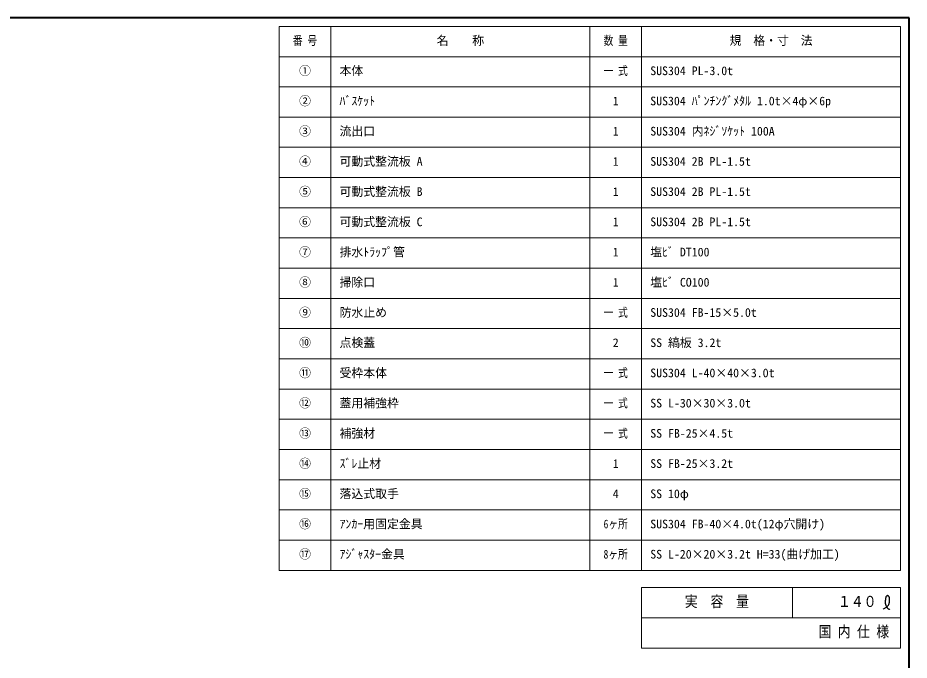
# Model space of a CAD drawing. Units: millimetres at full size, sheet at 1:10; details may follow other scales. Extents: x -2126 to 1924, y -1326 to 1484.
# Drawn here: x -142 to 1924, y -4 to 1484 of the extents above; entities that cross this region are included whole.
import ezdxf
from ezdxf.enums import TextEntityAlignment as Align

# ---------------------------------------------------------------- set-up
doc = ezdxf.new("R2010")
doc.units = ezdxf.units.MM
doc.header["$LTSCALE"] = 10
doc.layers.add('0-0_ﾚｲﾔ1', color=4, linetype='Continuous', lineweight=9)
doc.styles.add('ＭＳ ゴシック', font='')
doc.styles.get('ＭＳ ゴシック').set_extended_font_data('MS Gothic')

msp = doc.modelspace()

# ---------------------------------------------------------------- linework, layer by layer
at = {"layer": '0-0_ﾚｲﾔ1', "color": 1, "lineweight": 40}
for p, q in [((1923.78, 1484.05), (-2126.22, 1484.05)), ((1923.78, -1325.95), (1923.78, 1484.05))]:
    msp.add_line(p, q, dxfattribs=at)
at = {"layer": '0-0_ﾚｲﾔ1', "color": 3, "lineweight": 18}
for p, q in [((1903.78, 1464.05), (463.78, 1464.05)), ((583.78, 204.05), (583.78, 1464.05)), ((1183.78, 204.05), (1183.78, 1464.05)), ((1303.78, 204.05), (1303.78, 1464.05)), ((1903.78, 204.05), (1903.78, 1464.05)), ((1903.78, 1394.05), (463.78, 1394.05)), ((1903.78, 1324.05), (463.78, 1324.05)), ((1903.78, 1254.05), (463.78, 1254.05)), ((1903.78, 1184.05), (463.78, 1184.05)), ((1903.78, 1114.05), (463.78, 1114.05)), ((1903.78, 1044.05), (463.78, 1044.05)), ((1903.78, 974.05), (463.78, 974.05)), ((1903.78, 904.05), (463.78, 904.05)), ((1903.78, 834.05), (463.78, 834.05)), ((1903.78, 764.05), (463.78, 764.05)), ((1903.78, 694.05), (463.78, 694.05)), ((1903.78, 624.05), (463.78, 624.05)), ((1903.78, 554.05), (463.78, 554.05)), ((1903.78, 484.05), (463.78, 484.05)), ((1903.78, 414.05), (463.78, 414.05)), ((1903.78, 344.05), (463.78, 344.05)), ((1903.78, 274.05), (463.78, 274.05)), ((1303.78, 164.05), (1903.78, 164.05)), ((1303.78, 164.05), (1303.78, 24.05)), ((1653.78, 164.05), (1653.78, 94.05)), ((1903.78, 164.05), (1903.78, 24.05)), ((1303.78, 94.05), (1903.78, 94.05)), ((1303.78, 24.05), (1903.78, 24.05))]:
    msp.add_line(p, q, dxfattribs=at)
msp.add_lwpolyline([(1903.78, 204.05), (463.78, 204.05), (463.78, 1464.05)], dxfattribs=at)
at = {"layer": '0-0_ﾚｲﾔ1', "color": 5, "lineweight": 25}
for points in [[(1863.49, 114.04), (1864.3, 114.51), (1865.71, 115.33), (1867.1, 116.16), (1868.46, 117.03), (1869.81, 117.95), (1871.11, 118.92), (1871.85, 119.52), (1872.39, 119.99), (1873.29, 120.82), (1874.15, 121.71), (1874.95, 122.64), (1875.67, 123.62), (1876.32, 124.65), (1876.64, 125.28), (1876.88, 125.79), (1877.24, 126.69), (1877.53, 127.61), (1877.77, 128.55), (1877.96, 129.51), (1878.09, 130.47), (1878.15, 131.03), (1878.19, 131.61), (1878.24, 132.61), (1878.25, 133.6), (1878.23, 134.6), (1878.2, 135.6), (1878.17, 136.61), (1878.15, 137.2), (1878.13, 137.82), (1878.09, 138.89), (1878.01, 139.95), (1877.84, 141), (1877.56, 142), (1877.12, 142.97), (1876.78, 143.5), (1876.56, 143.79), (1876.14, 144.25), (1875.68, 144.67), (1875.17, 145.01)], [(1875.17, 145.01), (1874.64, 145.26), (1874.09, 145.4), (1873.77, 145.42), (1873.5, 145.4), (1873.04, 145.3), (1872.59, 145.13), (1872.16, 144.89), (1871.75, 144.59), (1871.37, 144.26), (1871.16, 144.05), (1870.88, 143.73), (1870.44, 143.13), (1870.08, 142.51), (1869.79, 141.85), (1869.54, 141.17), (1869.34, 140.48), (1869.24, 140.08), (1869.13, 139.57), (1868.98, 138.69), (1868.85, 137.8), (1868.76, 136.91), (1868.67, 136.01), (1868.6, 135.12), (1868.56, 134.6), (1868.51, 133.97), (1868.42, 132.9), (1868.34, 131.83), (1868.3, 130.76), (1868.3, 129.69), (1868.36, 128.63), (1868.42, 128.02), (1868.5, 127.49), (1868.68, 126.58), (1868.91, 125.67), (1869.19, 124.78), (1869.51, 123.9), (1869.85, 123.03), (1870.07, 122.54), (1870.23, 122.18)], [(1870.23, 122.18), (1870.51, 121.57), (1870.81, 120.96), (1871.12, 120.36), (1871.44, 119.77), (1871.78, 119.18), (1871.98, 118.84), (1872.23, 118.44), (1872.67, 117.76), (1873.14, 117.11), (1873.64, 116.49), (1874.18, 115.91), (1874.77, 115.4), (1875.14, 115.14), (1875.45, 114.94), (1876.01, 114.64), (1876.6, 114.37), (1877.21, 114.14), (1877.83, 113.93), (1878.47, 113.74), (1878.84, 113.63)]]:
    msp.add_lwpolyline(points, dxfattribs=at)

# ---------------------------------------------------------------- texts
at = {"layer": '0-0_ﾚｲﾔ1', "color": 7, "style": 'ＭＳ ゴシック'}
for s, height, width, p in [('番 号', 20.16, 0.8, (495.66, 1415.3)), ('数 量', 20.16, 0.8, (1215.66, 1415.3)), ('一 式', 20.16, 0.8, (1215.66, 1345.3)), ('一 式', 20.16, 0.8, (1215.66, 785.3)), ('一 式', 20.16, 0.8, (1215.66, 645.3)), ('一 式', 20.16, 0.8, (1215.66, 575.3)), ('一 式', 20.16, 0.8, (1215.66, 505.3)), ('6ヶ所', 20.16, 0.8, (1215.66, 295.3)), ('8ヶ所', 20.16, 0.8, (1215.66, 225.3)), ('実\u3000容\u3000量', 25.66, 0.85, (1403.78, 111.55)), ('１４０', 25.66, 0.85, (1758.78, 111.55)), ('国 内 仕 様', 25.66, 0.85, (1713.78, 41.55))]:
    msp.add_text(s, height=height, dxfattribs=dict(at, width=width)).set_placement(p, align=Align.BOTTOM_LEFT)
for s, p in [('名\u3000\u3000称', (828.78, 1415.3)), ('規\u3000格・寸\u3000法', (1507.53, 1415.3)), ('①', (510.03, 1345.3)), ('本体', (603.78, 1345.3)), ('SUS304 PL-3.0t', (1323.78, 1345.3)), ('②', (510.03, 1275.3)), ('ﾊﾞｽｹｯﾄ', (603.78, 1275.3)), ('SUS304 ﾊﾟﾝﾁﾝｸﾞﾒﾀﾙ 1.0t×4φ×6p', (1323.78, 1275.3)), ('1', (1236.91, 1275.3)), ('③', (510.03, 1205.3)), ('流出口', (603.78, 1205.3)), ('1', (1236.91, 1205.3)), ('SUS304 内ﾈｼﾞｿｹｯﾄ 100A', (1323.78, 1205.3)), ('④', (510.03, 1135.3)), ('可動式整流板 A', (603.78, 1135.3)), ('1', (1236.91, 1135.3)), ('SUS304 2B PL-1.5t', (1323.78, 1135.3)), ('⑤', (510.03, 1065.3)), ('可動式整流板 B', (603.78, 1065.3)), ('1', (1236.91, 1065.3)), ('SUS304 2B PL-1.5t', (1323.78, 1065.3)), ('⑥', (510.03, 995.3)), ('可動式整流板 C', (603.78, 995.3)), ('1', (1236.91, 995.3)), ('SUS304 2B PL-1.5t', (1323.78, 995.3)), ('⑦', (510.03, 925.3)), ('排水ﾄﾗｯﾌﾟ管', (603.78, 925.3)), ('1', (1236.91, 925.3)), ('塩ﾋﾞ DT100', (1323.78, 925.3)), ('⑧', (510.03, 855.3)), ('掃除口', (603.78, 855.3)), ('1', (1236.91, 855.3)), ('塩ﾋﾞ CO100', (1323.78, 855.3)), ('⑨', (510.03, 785.3)), ('防水止め', (603.78, 785.3)), ('SUS304 FB-15×5.0t', (1323.78, 785.3)), ('⑩', (510.03, 715.3)), ('点検蓋', (603.78, 715.3)), ('SS 縞板 3.2t', (1323.78, 715.3)), ('2', (1236.91, 715.3)), ('⑪', (510.03, 645.3)), ('受枠本体', (603.78, 645.3)), ('SUS304 L-40×40×3.0t', (1323.78, 645.3)), ('⑫', (510.03, 575.3)), ('蓋用補強枠', (603.78, 575.3)), ('SS L-30×30×3.0t', (1323.78, 575.3)), ('⑬', (510.03, 505.3)), ('補強材', (603.78, 505.3)), ('SS FB-25×4.5t', (1323.78, 505.3)), ('⑭', (510.03, 435.3)), ('ｽﾞﾚ止材', (603.78, 435.3)), ('1', (1236.91, 435.3)), ('SS FB-25×3.2t', (1323.78, 435.3)), ('⑮', (510.03, 365.3)), ('落込式取手', (603.78, 365.3)), ('4', (1236.91, 365.3)), ('SS 10φ', (1323.78, 365.3)), ('⑯', (510.03, 295.3)), ('ｱﾝｶｰ用固定金具', (603.78, 295.3)), ('SUS304 FB-40×4.0t(12φ穴開け)', (1323.78, 295.3)), ('⑰', (510.03, 225.3)), ('ｱｼﾞｬｽﾀｰ金具', (603.78, 225.3)), ('SS L-20×20×3.2t H=33(曲げ加工)', (1323.78, 225.3))]:
    msp.add_text(s, height=20.16, dxfattribs=at).set_placement(p, align=Align.BOTTOM_LEFT)

doc.saveas('drawing.dxf')
